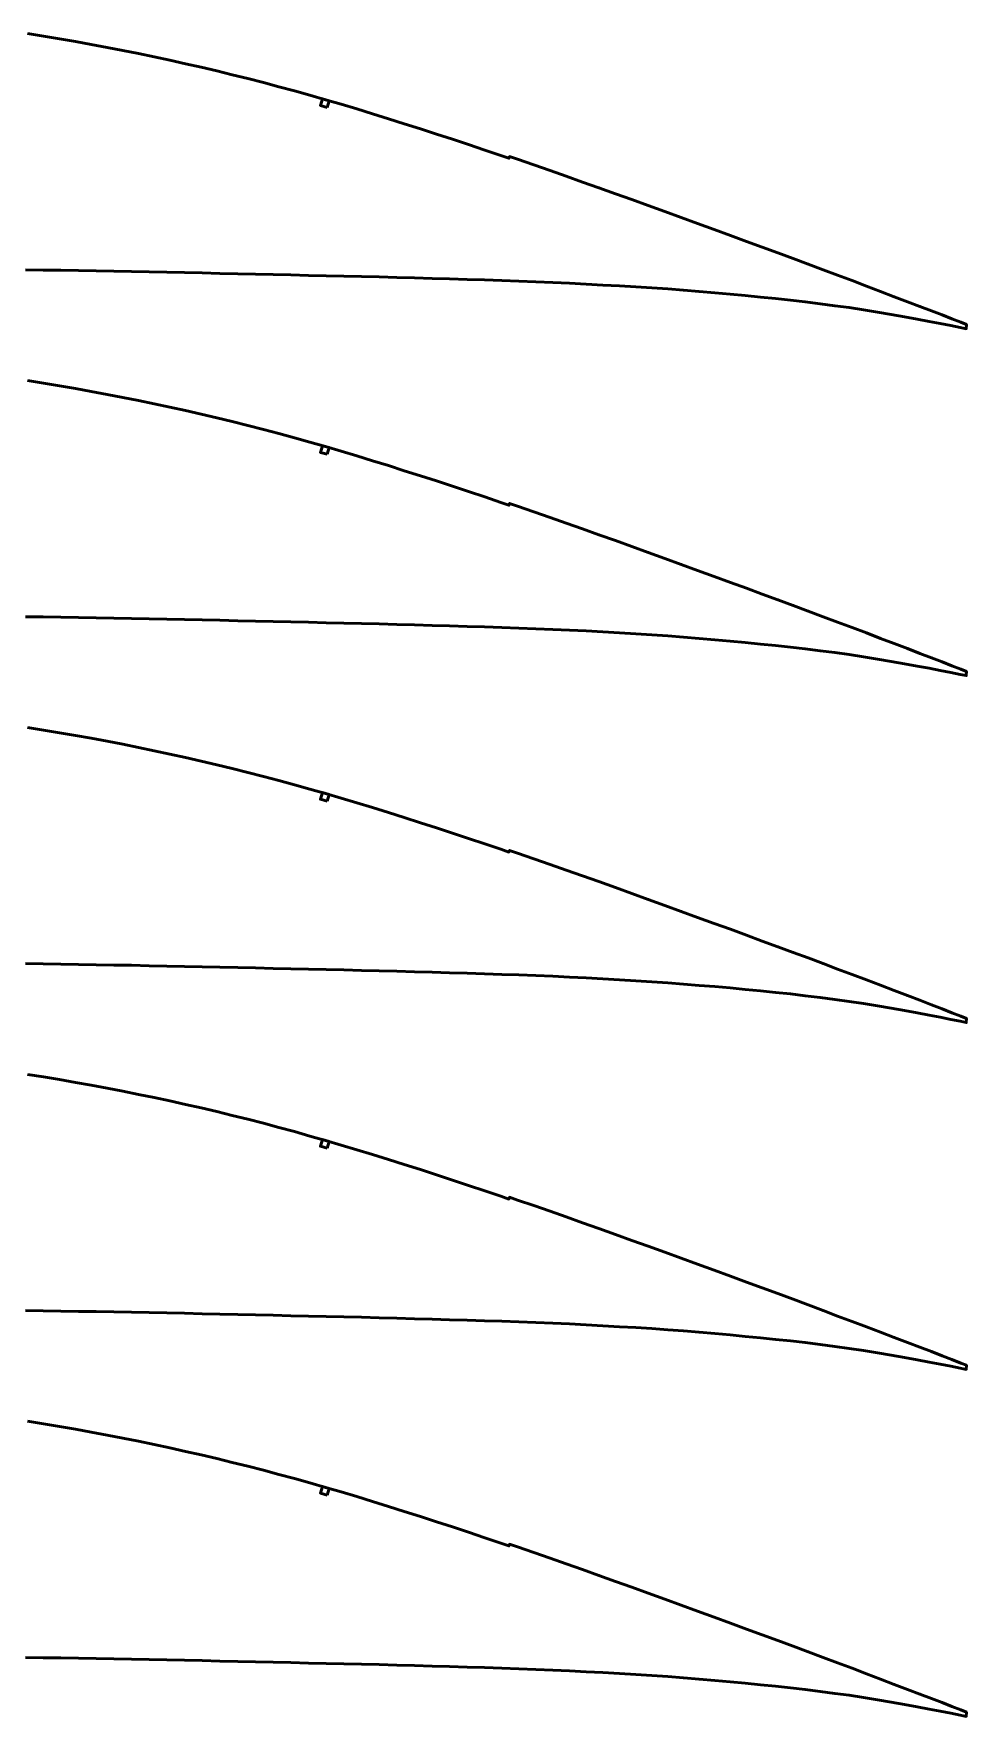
# Model space of a CAD drawing. Header units: metres. Extents: x -32 to 1074, y -15727 to -24.
# Drawn here: x 536 to 1074, y -1010 to -40 of the extents above; entities that cross this region are included whole.
import ezdxf

# ---------------------------------------------------------------- set-up
doc = ezdxf.new("R2010")
doc.units = ezdxf.units.M
doc.layers.add('Layer', color=7, linetype='Continuous', lineweight=50)

msp = doc.modelspace()

# ---------------------------------------------------------------- linework, layer by layer
at = {"layer": 'Layer'}
for points in [[(531.12, -176.33), (541.33, -176.47), (551.54, -176.62), (561.75, -176.78), (571.95, -176.94), (582.14, -177.11), (592.32, -177.29), (602.48, -177.49), (612.65, -177.7), (622.85, -177.92), (633.06, -178.15), (643.28, -178.38), (653.5, -178.6), (663.73, -178.81), (673.94, -179.03), (684.15, -179.27), (694.36, -179.51), (704.57, -179.75), (714.77, -179.98), (724.95, -180.22), (735.1, -180.46), (745.24, -180.73), (755.37, -181.01), (765.52, -181.29), (775.65, -181.59), (785.74, -181.88), (795.75, -182.18), (805.69, -182.51), (815.59, -182.87), (825.44, -183.24), (835.2, -183.63), (844.85, -184.06), (854.45, -184.55), (864.03, -185.08), (873.57, -185.63), (883.03, -186.18), (892.31, -186.72), (901.41, -187.36), (910.46, -188.1), (919.53, -188.84), (928.5, -189.56), (937.34, -190.34), (946.14, -191.22), (954.92, -192.09), (963.61, -192.92), (972.17, -193.79), (980.69, -194.82), (989.26, -195.92), (997.78, -197.01), (1006.09, -198.12), (1014.21, -199.38), (1022.29, -200.72), (1030.22, -202.08), (1037.88, -203.41), (1045.17, -204.74), (1052.06, -206.04), (1058.53, -207.27), (1064.54, -208.44), (1070.07, -209.54), (1073.49, -210.26), (1073.56, -207.9), (1070.34, -206.59), (1065.17, -204.59), (1059.58, -202.37), (1053.47, -200), (1046.8, -197.45), (1039.63, -194.72), (1032.04, -191.81), (1024.1, -188.78), (1015.93, -185.66), (1007.68, -182.55), (999.37, -179.47), (990.93, -176.29), (982.4, -173.05), (973.73, -169.83), (964.91, -166.56), (955.94, -163.28), (946.8, -159.93), (937.51, -156.53), (928.12, -153.1), (918.66, -149.65), (909.17, -146.18), (899.68, -142.73), (890.19, -139.28), (880.7, -135.86), (871.22, -132.45), (861.75, -129.06), (852.33, -125.7), (842.93, -122.37), (833.56, -119.08), (824.2, -115.83), (814.86, -112.6), (810.24, -111.02), (809.9, -112.02), (805.21, -110.41), (795.91, -107.27), (786.63, -104.16), (777.36, -101.1), (768.08, -98.07), (758.81, -95.08), (749.56, -92.12), (740.37, -89.21), (731.25, -86.37), (722.19, -83.59), (713.16, -80.89), (704.16, -78.26), (695.18, -75.69), (686.21, -73.19), (677.25, -70.75), (668.3, -68.37), (659.36, -66.07), (650.41, -63.83), (641.44, -61.66), (632.45, -59.54), (623.45, -57.49), (614.43, -55.49), (605.4, -53.56), (596.35, -51.68), (587.29, -49.87), (578.2, -48.12), (569.08, -46.42), (559.93, -44.78), (550.77, -43.19), (541.6, -41.65), (532.42, -40.18)], [(531.12, -176.33), (541.33, -176.47), (551.54, -176.62), (561.75, -176.78), (571.95, -176.94), (582.14, -177.11), (592.32, -177.29), (602.48, -177.49), (612.65, -177.7), (622.85, -177.92), (633.06, -178.15), (643.28, -178.38), (653.5, -178.6), (663.73, -178.81), (673.94, -179.03), (684.15, -179.27), (694.36, -179.51), (704.57, -179.75), (714.77, -179.98), (724.95, -180.22), (735.1, -180.46), (745.24, -180.73), (755.37, -181.01), (765.52, -181.29), (775.65, -181.59), (785.74, -181.88), (795.75, -182.18), (805.69, -182.51), (815.59, -182.87), (825.44, -183.24), (835.2, -183.63), (844.85, -184.06), (854.45, -184.55), (864.03, -185.08), (873.57, -185.63), (883.03, -186.18), (892.31, -186.72), (901.41, -187.36), (910.46, -188.1), (919.53, -188.84), (928.5, -189.56), (937.34, -190.34), (946.14, -191.22), (954.92, -192.09), (963.61, -192.92), (972.17, -193.79), (980.69, -194.82), (989.26, -195.92), (997.78, -197.01), (1006.09, -198.12), (1014.21, -199.38), (1022.29, -200.72), (1030.22, -202.08), (1037.88, -203.41), (1045.17, -204.74), (1052.06, -206.04), (1058.53, -207.27), (1064.54, -208.44), (1070.07, -209.54), (1073.49, -210.26), (1073.56, -207.9), (1070.34, -206.59), (1065.17, -204.59), (1059.58, -202.37), (1053.47, -200), (1046.8, -197.45), (1039.63, -194.72), (1032.04, -191.81), (1024.1, -188.78), (1015.93, -185.66), (1007.68, -182.55), (999.37, -179.47), (990.93, -176.29), (982.4, -173.05), (973.73, -169.83), (964.91, -166.56), (955.94, -163.28), (946.8, -159.93), (937.51, -156.53), (928.12, -153.1), (918.66, -149.65), (909.17, -146.18), (899.68, -142.73), (890.19, -139.28), (880.7, -135.86), (871.22, -132.45), (861.75, -129.06), (852.33, -125.7), (842.93, -122.37), (833.56, -119.08), (824.2, -115.83), (814.86, -112.6), (810.24, -111.02), (809.9, -112.02), (805.21, -110.41), (795.91, -107.27), (786.63, -104.16), (777.36, -101.1), (768.08, -98.07), (758.81, -95.08), (749.56, -92.12), (740.37, -89.21), (731.25, -86.37), (722.19, -83.59), (713.16, -80.89), (704.16, -78.26), (695.18, -75.69), (686.21, -73.19), (677.25, -70.75), (668.3, -68.37), (659.36, -66.07), (650.41, -63.83), (641.44, -61.66), (632.45, -59.54), (623.45, -57.49), (614.43, -55.49), (605.4, -53.56), (596.35, -51.68), (587.29, -49.87), (578.2, -48.12), (569.08, -46.42), (559.93, -44.78), (550.77, -43.19), (541.6, -41.65), (532.42, -40.18)], [(705.03, -82.68), (701.2, -81.56), (702.32, -77.72), (706.16, -78.84), (705.03, -82.68)], [(531.12, -376.33), (541.33, -376.47), (551.54, -376.62), (561.75, -376.78), (571.95, -376.94), (582.14, -377.11), (592.32, -377.29), (602.48, -377.49), (612.65, -377.7), (622.85, -377.92), (633.06, -378.15), (643.28, -378.38), (653.5, -378.6), (663.73, -378.81), (673.94, -379.03), (684.15, -379.27), (694.36, -379.51), (704.57, -379.75), (714.77, -379.98), (724.95, -380.22), (735.1, -380.46), (745.24, -380.73), (755.37, -381.01), (765.52, -381.29), (775.65, -381.59), (785.74, -381.88), (795.75, -382.18), (805.69, -382.51), (815.59, -382.87), (825.44, -383.24), (835.2, -383.63), (844.85, -384.06), (854.45, -384.55), (864.03, -385.08), (873.57, -385.63), (883.03, -386.18), (892.31, -386.72), (901.41, -387.36), (910.46, -388.1), (919.53, -388.84), (928.5, -389.56), (937.34, -390.34), (946.14, -391.22), (954.92, -392.09), (963.61, -392.92), (972.17, -393.79), (980.69, -394.82), (989.26, -395.92), (997.78, -397.01), (1006.09, -398.12), (1014.21, -399.38), (1022.29, -400.72), (1030.22, -402.08), (1037.88, -403.41), (1045.17, -404.74), (1052.06, -406.04), (1058.53, -407.27), (1064.54, -408.44), (1070.07, -409.54), (1073.49, -410.26), (1073.56, -407.9), (1070.34, -406.59), (1065.17, -404.59), (1059.58, -402.37), (1053.47, -400), (1046.8, -397.45), (1039.63, -394.72), (1032.04, -391.81), (1024.1, -388.78), (1015.93, -385.66), (1007.68, -382.55), (999.37, -379.47), (990.93, -376.29), (982.4, -373.05), (973.73, -369.83), (964.91, -366.56), (955.94, -363.28), (946.8, -359.93), (937.51, -356.53), (928.12, -353.1), (918.66, -349.65), (909.17, -346.18), (899.68, -342.73), (890.19, -339.28), (880.7, -335.86), (871.22, -332.45), (861.75, -329.06), (852.33, -325.7), (842.93, -322.37), (833.56, -319.08), (824.2, -315.83), (814.86, -312.6), (810.24, -311.02), (809.9, -312.02), (805.21, -310.41), (795.91, -307.27), (786.63, -304.16), (777.36, -301.1), (768.08, -298.07), (758.81, -295.08), (749.56, -292.12), (740.37, -289.21), (731.25, -286.37), (722.19, -283.59), (713.16, -280.89), (704.16, -278.26), (695.18, -275.69), (686.21, -273.19), (677.25, -270.75), (668.3, -268.37), (659.36, -266.07), (650.41, -263.83), (641.44, -261.66), (632.45, -259.54), (623.45, -257.49), (614.43, -255.49), (605.4, -253.56), (596.35, -251.68), (587.29, -249.87), (578.2, -248.12), (569.08, -246.42), (559.93, -244.78), (550.77, -243.19), (541.6, -241.65), (532.42, -240.18)], [(531.12, -376.33), (541.33, -376.47), (551.54, -376.62), (561.75, -376.78), (571.95, -376.94), (582.14, -377.11), (592.32, -377.29), (602.48, -377.49), (612.65, -377.7), (622.85, -377.92), (633.06, -378.15), (643.28, -378.38), (653.5, -378.6), (663.73, -378.81), (673.94, -379.03), (684.15, -379.27), (694.36, -379.51), (704.57, -379.75), (714.77, -379.98), (724.95, -380.22), (735.1, -380.46), (745.24, -380.73), (755.37, -381.01), (765.52, -381.29), (775.65, -381.59), (785.74, -381.88), (795.75, -382.18), (805.69, -382.51), (815.59, -382.87), (825.44, -383.24), (835.2, -383.63), (844.85, -384.06), (854.45, -384.55), (864.03, -385.08), (873.57, -385.63), (883.03, -386.18), (892.31, -386.72), (901.41, -387.36), (910.46, -388.1), (919.53, -388.84), (928.5, -389.56), (937.34, -390.34), (946.14, -391.22), (954.92, -392.09), (963.61, -392.92), (972.17, -393.79), (980.69, -394.82), (989.26, -395.92), (997.78, -397.01), (1006.09, -398.12), (1014.21, -399.38), (1022.29, -400.72), (1030.22, -402.08), (1037.88, -403.41), (1045.17, -404.74), (1052.06, -406.04), (1058.53, -407.27), (1064.54, -408.44), (1070.07, -409.54), (1073.49, -410.26), (1073.56, -407.9), (1070.34, -406.59), (1065.17, -404.59), (1059.58, -402.37), (1053.47, -400), (1046.8, -397.45), (1039.63, -394.72), (1032.04, -391.81), (1024.1, -388.78), (1015.93, -385.66), (1007.68, -382.55), (999.37, -379.47), (990.93, -376.29), (982.4, -373.05), (973.73, -369.83), (964.91, -366.56), (955.94, -363.28), (946.8, -359.93), (937.51, -356.53), (928.12, -353.1), (918.66, -349.65), (909.17, -346.18), (899.68, -342.73), (890.19, -339.28), (880.7, -335.86), (871.22, -332.45), (861.75, -329.06), (852.33, -325.7), (842.93, -322.37), (833.56, -319.08), (824.2, -315.83), (814.86, -312.6), (810.24, -311.02), (809.9, -312.02), (805.21, -310.41), (795.91, -307.27), (786.63, -304.16), (777.36, -301.1), (768.08, -298.07), (758.81, -295.08), (749.56, -292.12), (740.37, -289.21), (731.25, -286.37), (722.19, -283.59), (713.16, -280.89), (704.16, -278.26), (695.18, -275.69), (686.21, -273.19), (677.25, -270.75), (668.3, -268.37), (659.36, -266.07), (650.41, -263.83), (641.44, -261.66), (632.45, -259.54), (623.45, -257.49), (614.43, -255.49), (605.4, -253.56), (596.35, -251.68), (587.29, -249.87), (578.2, -248.12), (569.08, -246.42), (559.93, -244.78), (550.77, -243.19), (541.6, -241.65), (532.42, -240.18)], [(705.03, -282.68), (701.2, -281.56), (702.32, -277.72), (706.16, -278.84), (705.03, -282.68)], [(531.12, -576.33), (541.33, -576.47), (551.54, -576.62), (561.75, -576.78), (571.95, -576.94), (582.14, -577.11), (592.32, -577.29), (602.48, -577.49), (612.65, -577.7), (622.85, -577.92), (633.06, -578.15), (643.28, -578.38), (653.5, -578.6), (663.73, -578.81), (673.94, -579.03), (684.15, -579.27), (694.36, -579.51), (704.57, -579.75), (714.77, -579.98), (724.95, -580.22), (735.1, -580.46), (745.24, -580.73), (755.37, -581.01), (765.52, -581.29), (775.65, -581.59), (785.74, -581.88), (795.75, -582.18), (805.69, -582.51), (815.59, -582.87), (825.44, -583.24), (835.2, -583.63), (844.85, -584.06), (854.45, -584.55), (864.03, -585.08), (873.57, -585.63), (883.03, -586.18), (892.31, -586.72), (901.41, -587.36), (910.46, -588.1), (919.53, -588.84), (928.5, -589.56), (937.34, -590.34), (946.14, -591.22), (954.92, -592.09), (963.61, -592.92), (972.17, -593.79), (980.69, -594.82), (989.26, -595.92), (997.78, -597.01), (1006.09, -598.12), (1014.21, -599.38), (1022.29, -600.72), (1030.22, -602.08), (1037.88, -603.41), (1045.17, -604.74), (1052.06, -606.04), (1058.53, -607.27), (1064.54, -608.44), (1070.07, -609.54), (1073.49, -610.26), (1073.56, -607.9), (1070.34, -606.59), (1065.17, -604.59), (1059.58, -602.37), (1053.47, -600), (1046.8, -597.45), (1039.63, -594.72), (1032.04, -591.81), (1024.1, -588.78), (1015.93, -585.66), (1007.68, -582.55), (999.37, -579.47), (990.93, -576.29), (982.4, -573.05), (973.73, -569.83), (964.91, -566.56), (955.94, -563.28), (946.8, -559.93), (937.51, -556.53), (928.12, -553.1), (918.66, -549.65), (909.17, -546.18), (899.68, -542.73), (890.19, -539.28), (880.7, -535.86), (871.22, -532.45), (861.75, -529.06), (852.33, -525.7), (842.93, -522.37), (833.56, -519.08), (824.2, -515.83), (814.86, -512.6), (810.24, -511.02), (809.9, -512.02), (805.21, -510.41), (795.91, -507.27), (786.63, -504.16), (777.36, -501.1), (768.08, -498.07), (758.81, -495.08), (749.56, -492.12), (740.37, -489.21), (731.25, -486.37), (722.19, -483.59), (713.16, -480.89), (704.16, -478.26), (695.18, -475.69), (686.21, -473.19), (677.25, -470.75), (668.3, -468.37), (659.36, -466.07), (650.41, -463.83), (641.44, -461.66), (632.45, -459.54), (623.45, -457.49), (614.43, -455.49), (605.4, -453.56), (596.35, -451.68), (587.29, -449.87), (578.2, -448.12), (569.08, -446.42), (559.93, -444.78), (550.77, -443.19), (541.6, -441.65), (532.42, -440.18)], [(531.12, -576.33), (541.33, -576.47), (551.54, -576.62), (561.75, -576.78), (571.95, -576.94), (582.14, -577.11), (592.32, -577.29), (602.48, -577.49), (612.65, -577.7), (622.85, -577.92), (633.06, -578.15), (643.28, -578.38), (653.5, -578.6), (663.73, -578.81), (673.94, -579.03), (684.15, -579.27), (694.36, -579.51), (704.57, -579.75), (714.77, -579.98), (724.95, -580.22), (735.1, -580.46), (745.24, -580.73), (755.37, -581.01), (765.52, -581.29), (775.65, -581.59), (785.74, -581.88), (795.75, -582.18), (805.69, -582.51), (815.59, -582.87), (825.44, -583.24), (835.2, -583.63), (844.85, -584.06), (854.45, -584.55), (864.03, -585.08), (873.57, -585.63), (883.03, -586.18), (892.31, -586.72), (901.41, -587.36), (910.46, -588.1), (919.53, -588.84), (928.5, -589.56), (937.34, -590.34), (946.14, -591.22), (954.92, -592.09), (963.61, -592.92), (972.17, -593.79), (980.69, -594.82), (989.26, -595.92), (997.78, -597.01), (1006.09, -598.12), (1014.21, -599.38), (1022.29, -600.72), (1030.22, -602.08), (1037.88, -603.41), (1045.17, -604.74), (1052.06, -606.04), (1058.53, -607.27), (1064.54, -608.44), (1070.07, -609.54), (1073.49, -610.26), (1073.56, -607.9), (1070.34, -606.59), (1065.17, -604.59), (1059.58, -602.37), (1053.47, -600), (1046.8, -597.45), (1039.63, -594.72), (1032.04, -591.81), (1024.1, -588.78), (1015.93, -585.66), (1007.68, -582.55), (999.37, -579.47), (990.93, -576.29), (982.4, -573.05), (973.73, -569.83), (964.91, -566.56), (955.94, -563.28), (946.8, -559.93), (937.51, -556.53), (928.12, -553.1), (918.66, -549.65), (909.17, -546.18), (899.68, -542.73), (890.19, -539.28), (880.7, -535.86), (871.22, -532.45), (861.75, -529.06), (852.33, -525.7), (842.93, -522.37), (833.56, -519.08), (824.2, -515.83), (814.86, -512.6), (810.24, -511.02), (809.9, -512.02), (805.21, -510.41), (795.91, -507.27), (786.63, -504.16), (777.36, -501.1), (768.08, -498.07), (758.81, -495.08), (749.56, -492.12), (740.37, -489.21), (731.25, -486.37), (722.19, -483.59), (713.16, -480.89), (704.16, -478.26), (695.18, -475.69), (686.21, -473.19), (677.25, -470.75), (668.3, -468.37), (659.36, -466.07), (650.41, -463.83), (641.44, -461.66), (632.45, -459.54), (623.45, -457.49), (614.43, -455.49), (605.4, -453.56), (596.35, -451.68), (587.29, -449.87), (578.2, -448.12), (569.08, -446.42), (559.93, -444.78), (550.77, -443.19), (541.6, -441.65), (532.42, -440.18)], [(705.03, -482.68), (701.2, -481.56), (702.32, -477.72), (706.16, -478.84), (705.03, -482.68)], [(531.12, -776.33), (541.33, -776.47), (551.54, -776.62), (561.75, -776.78), (571.95, -776.94), (582.14, -777.11), (592.32, -777.29), (602.48, -777.49), (612.65, -777.7), (622.85, -777.92), (633.06, -778.15), (643.28, -778.38), (653.5, -778.6), (663.73, -778.81), (673.94, -779.03), (684.15, -779.27), (694.36, -779.51), (704.57, -779.75), (714.77, -779.98), (724.95, -780.22), (735.1, -780.46), (745.24, -780.73), (755.37, -781.01), (765.52, -781.29), (775.65, -781.59), (785.74, -781.88), (795.75, -782.18), (805.69, -782.51), (815.59, -782.87), (825.44, -783.24), (835.2, -783.63), (844.85, -784.06), (854.45, -784.55), (864.03, -785.08), (873.57, -785.63), (883.03, -786.18), (892.31, -786.72), (901.41, -787.36), (910.46, -788.1), (919.53, -788.84), (928.5, -789.56), (937.34, -790.34), (946.14, -791.22), (954.92, -792.09), (963.61, -792.92), (972.17, -793.79), (980.69, -794.82), (989.26, -795.92), (997.78, -797.01), (1006.09, -798.12), (1014.21, -799.38), (1022.29, -800.72), (1030.22, -802.08), (1037.88, -803.41), (1045.17, -804.74), (1052.06, -806.04), (1058.53, -807.27), (1064.54, -808.44), (1070.07, -809.54), (1073.49, -810.26), (1073.56, -807.9), (1070.34, -806.59), (1065.17, -804.59), (1059.58, -802.37), (1053.47, -800), (1046.8, -797.45), (1039.63, -794.72), (1032.04, -791.81), (1024.1, -788.78), (1015.93, -785.66), (1007.68, -782.55), (999.37, -779.47), (990.93, -776.29), (982.4, -773.05), (973.73, -769.83), (964.91, -766.56), (955.94, -763.28), (946.8, -759.93), (937.51, -756.53), (928.12, -753.1), (918.66, -749.65), (909.17, -746.18), (899.68, -742.73), (890.19, -739.28), (880.7, -735.86), (871.22, -732.45), (861.75, -729.06), (852.33, -725.7), (842.93, -722.37), (833.56, -719.08), (824.2, -715.83), (814.86, -712.6), (810.24, -711.02), (809.9, -712.02), (805.21, -710.41), (795.91, -707.27), (786.63, -704.16), (777.36, -701.1), (768.08, -698.07), (758.81, -695.08), (749.56, -692.12), (740.37, -689.21), (731.25, -686.37), (722.19, -683.59), (713.16, -680.89), (704.16, -678.26), (695.18, -675.69), (686.21, -673.19), (677.25, -670.75), (668.3, -668.37), (659.36, -666.07), (650.41, -663.83), (641.44, -661.66), (632.45, -659.54), (623.45, -657.49), (614.43, -655.49), (605.4, -653.56), (596.35, -651.68), (587.29, -649.87), (578.2, -648.12), (569.08, -646.42), (559.93, -644.78), (550.77, -643.19), (541.6, -641.65), (532.42, -640.18)], [(531.12, -776.33), (541.33, -776.47), (551.54, -776.62), (561.75, -776.78), (571.95, -776.94), (582.14, -777.11), (592.32, -777.29), (602.48, -777.49), (612.65, -777.7), (622.85, -777.92), (633.06, -778.15), (643.28, -778.38), (653.5, -778.6), (663.73, -778.81), (673.94, -779.03), (684.15, -779.27), (694.36, -779.51), (704.57, -779.75), (714.77, -779.98), (724.95, -780.22), (735.1, -780.46), (745.24, -780.73), (755.37, -781.01), (765.52, -781.29), (775.65, -781.59), (785.74, -781.88), (795.75, -782.18), (805.69, -782.51), (815.59, -782.87), (825.44, -783.24), (835.2, -783.63), (844.85, -784.06), (854.45, -784.55), (864.03, -785.08), (873.57, -785.63), (883.03, -786.18), (892.31, -786.72), (901.41, -787.36), (910.46, -788.1), (919.53, -788.84), (928.5, -789.56), (937.34, -790.34), (946.14, -791.22), (954.92, -792.09), (963.61, -792.92), (972.17, -793.79), (980.69, -794.82), (989.26, -795.92), (997.78, -797.01), (1006.09, -798.12), (1014.21, -799.38), (1022.29, -800.72), (1030.22, -802.08), (1037.88, -803.41), (1045.17, -804.74), (1052.06, -806.04), (1058.53, -807.27), (1064.54, -808.44), (1070.07, -809.54), (1073.49, -810.26), (1073.56, -807.9), (1070.34, -806.59), (1065.17, -804.59), (1059.58, -802.37), (1053.47, -800), (1046.8, -797.45), (1039.63, -794.72), (1032.04, -791.81), (1024.1, -788.78), (1015.93, -785.66), (1007.68, -782.55), (999.37, -779.47), (990.93, -776.29), (982.4, -773.05), (973.73, -769.83), (964.91, -766.56), (955.94, -763.28), (946.8, -759.93), (937.51, -756.53), (928.12, -753.1), (918.66, -749.65), (909.17, -746.18), (899.68, -742.73), (890.19, -739.28), (880.7, -735.86), (871.22, -732.45), (861.75, -729.06), (852.33, -725.7), (842.93, -722.37), (833.56, -719.08), (824.2, -715.83), (814.86, -712.6), (810.24, -711.02), (809.9, -712.02), (805.21, -710.41), (795.91, -707.27), (786.63, -704.16), (777.36, -701.1), (768.08, -698.07), (758.81, -695.08), (749.56, -692.12), (740.37, -689.21), (731.25, -686.37), (722.19, -683.59), (713.16, -680.89), (704.16, -678.26), (695.18, -675.69), (686.21, -673.19), (677.25, -670.75), (668.3, -668.37), (659.36, -666.07), (650.41, -663.83), (641.44, -661.66), (632.45, -659.54), (623.45, -657.49), (614.43, -655.49), (605.4, -653.56), (596.35, -651.68), (587.29, -649.87), (578.2, -648.12), (569.08, -646.42), (559.93, -644.78), (550.77, -643.19), (541.6, -641.65), (532.42, -640.18)], [(705.03, -682.68), (701.2, -681.56), (702.32, -677.72), (706.16, -678.84), (705.03, -682.68)], [(531.12, -976.33), (541.33, -976.47), (551.54, -976.62), (561.75, -976.78), (571.95, -976.94), (582.14, -977.11), (592.32, -977.29), (602.48, -977.49), (612.65, -977.7), (622.85, -977.92), (633.06, -978.15), (643.28, -978.38), (653.5, -978.6), (663.73, -978.81), (673.94, -979.03), (684.15, -979.27), (694.36, -979.51), (704.57, -979.75), (714.77, -979.98), (724.95, -980.22), (735.1, -980.46), (745.24, -980.73), (755.37, -981.01), (765.52, -981.29), (775.65, -981.59), (785.74, -981.88), (795.75, -982.18), (805.69, -982.51), (815.59, -982.87), (825.44, -983.24), (835.2, -983.63), (844.85, -984.06), (854.45, -984.55), (864.03, -985.08), (873.57, -985.63), (883.03, -986.18), (892.31, -986.72), (901.41, -987.36), (910.46, -988.1), (919.53, -988.84), (928.5, -989.56), (937.34, -990.34), (946.14, -991.22), (954.92, -992.09), (963.61, -992.92), (972.17, -993.79), (980.69, -994.82), (989.26, -995.92), (997.78, -997.01), (1006.09, -998.12), (1014.21, -999.38), (1022.29, -1000.72), (1030.22, -1002.08), (1037.88, -1003.41), (1045.17, -1004.74), (1052.06, -1006.04), (1058.53, -1007.27), (1064.54, -1008.44), (1070.07, -1009.54), (1073.49, -1010.26), (1073.56, -1007.9), (1070.34, -1006.59), (1065.17, -1004.59), (1059.58, -1002.37), (1053.47, -1000), (1046.8, -997.45), (1039.63, -994.72), (1032.04, -991.81), (1024.1, -988.78), (1015.93, -985.66), (1007.68, -982.55), (999.37, -979.47), (990.93, -976.29), (982.4, -973.05), (973.73, -969.83), (964.91, -966.56), (955.94, -963.28), (946.8, -959.93), (937.51, -956.53), (928.12, -953.1), (918.66, -949.65), (909.17, -946.18), (899.68, -942.73), (890.19, -939.28), (880.7, -935.86), (871.22, -932.45), (861.75, -929.06), (852.33, -925.7), (842.93, -922.37), (833.56, -919.08), (824.2, -915.83), (814.86, -912.6), (810.24, -911.02), (809.9, -912.02), (805.21, -910.41), (795.91, -907.27), (786.63, -904.16), (777.36, -901.1), (768.08, -898.07), (758.81, -895.08), (749.56, -892.12), (740.37, -889.21), (731.25, -886.37), (722.19, -883.59), (713.16, -880.89), (704.16, -878.26), (695.18, -875.69), (686.21, -873.19), (677.25, -870.75), (668.3, -868.37), (659.36, -866.07), (650.41, -863.83), (641.44, -861.66), (632.45, -859.54), (623.45, -857.49), (614.43, -855.49), (605.4, -853.56), (596.35, -851.68), (587.29, -849.87), (578.2, -848.12), (569.08, -846.42), (559.93, -844.78), (550.77, -843.19), (541.6, -841.65), (532.42, -840.18)], [(531.12, -976.33), (541.33, -976.47), (551.54, -976.62), (561.75, -976.78), (571.95, -976.94), (582.14, -977.11), (592.32, -977.29), (602.48, -977.49), (612.65, -977.7), (622.85, -977.92), (633.06, -978.15), (643.28, -978.38), (653.5, -978.6), (663.73, -978.81), (673.94, -979.03), (684.15, -979.27), (694.36, -979.51), (704.57, -979.75), (714.77, -979.98), (724.95, -980.22), (735.1, -980.46), (745.24, -980.73), (755.37, -981.01), (765.52, -981.29), (775.65, -981.59), (785.74, -981.88), (795.75, -982.18), (805.69, -982.51), (815.59, -982.87), (825.44, -983.24), (835.2, -983.63), (844.85, -984.06), (854.45, -984.55), (864.03, -985.08), (873.57, -985.63), (883.03, -986.18), (892.31, -986.72), (901.41, -987.36), (910.46, -988.1), (919.53, -988.84), (928.5, -989.56), (937.34, -990.34), (946.14, -991.22), (954.92, -992.09), (963.61, -992.92), (972.17, -993.79), (980.69, -994.82), (989.26, -995.92), (997.78, -997.01), (1006.09, -998.12), (1014.21, -999.38), (1022.29, -1000.72), (1030.22, -1002.08), (1037.88, -1003.41), (1045.17, -1004.74), (1052.06, -1006.04), (1058.53, -1007.27), (1064.54, -1008.44), (1070.07, -1009.54), (1073.49, -1010.26), (1073.56, -1007.9), (1070.34, -1006.59), (1065.17, -1004.59), (1059.58, -1002.37), (1053.47, -1000), (1046.8, -997.45), (1039.63, -994.72), (1032.04, -991.81), (1024.1, -988.78), (1015.93, -985.66), (1007.68, -982.55), (999.37, -979.47), (990.93, -976.29), (982.4, -973.05), (973.73, -969.83), (964.91, -966.56), (955.94, -963.28), (946.8, -959.93), (937.51, -956.53), (928.12, -953.1), (918.66, -949.65), (909.17, -946.18), (899.68, -942.73), (890.19, -939.28), (880.7, -935.86), (871.22, -932.45), (861.75, -929.06), (852.33, -925.7), (842.93, -922.37), (833.56, -919.08), (824.2, -915.83), (814.86, -912.6), (810.24, -911.02), (809.9, -912.02), (805.21, -910.41), (795.91, -907.27), (786.63, -904.16), (777.36, -901.1), (768.08, -898.07), (758.81, -895.08), (749.56, -892.12), (740.37, -889.21), (731.25, -886.37), (722.19, -883.59), (713.16, -880.89), (704.16, -878.26), (695.18, -875.69), (686.21, -873.19), (677.25, -870.75), (668.3, -868.37), (659.36, -866.07), (650.41, -863.83), (641.44, -861.66), (632.45, -859.54), (623.45, -857.49), (614.43, -855.49), (605.4, -853.56), (596.35, -851.68), (587.29, -849.87), (578.2, -848.12), (569.08, -846.42), (559.93, -844.78), (550.77, -843.19), (541.6, -841.65), (532.42, -840.18)], [(705.03, -882.68), (701.2, -881.56), (702.32, -877.72), (706.16, -878.84), (705.03, -882.68)]]:
    msp.add_lwpolyline(points, dxfattribs=at)

doc.saveas('drawing.dxf')
